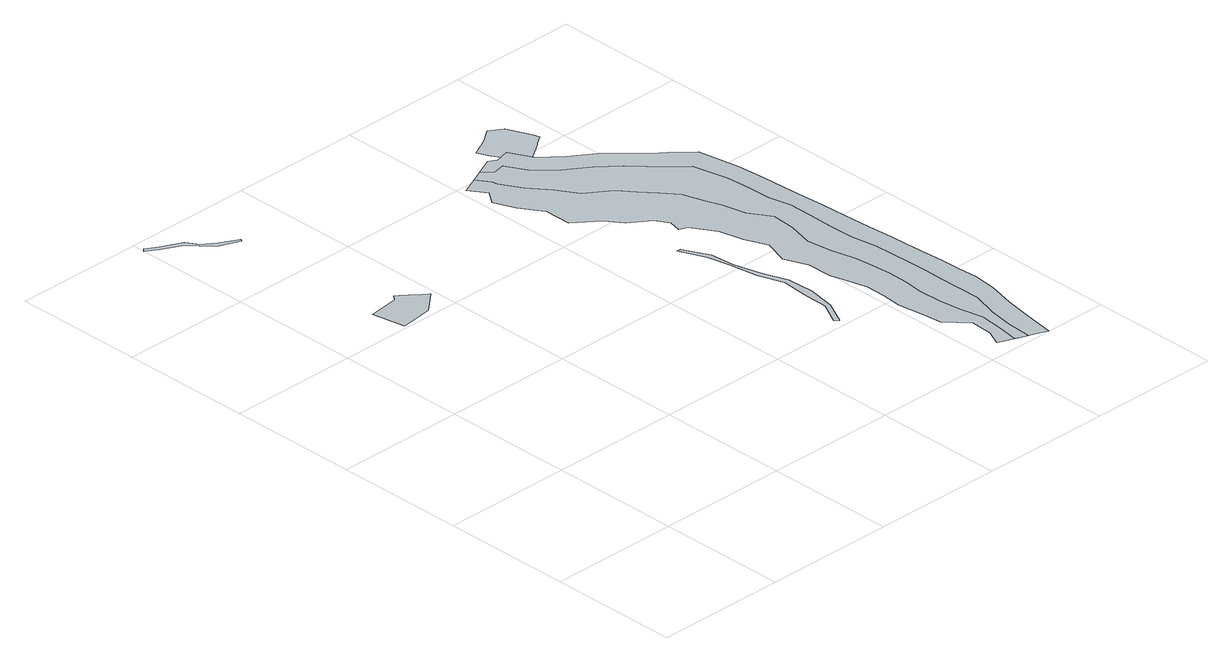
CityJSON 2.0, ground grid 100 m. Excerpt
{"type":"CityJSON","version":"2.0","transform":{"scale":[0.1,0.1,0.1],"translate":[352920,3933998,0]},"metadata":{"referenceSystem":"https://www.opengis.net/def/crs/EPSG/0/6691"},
"CityObjects":{
"object1":{"type":"GenericCityObject","attributes":{"prefecture":"14","disasterType":"1","areaType":"1","zoneNumber":"153-H26-00017","zoneName":"下溝1","status":"0"},"geometry":[{"type":"MultiSurface","lod":"1","boundaries":[[[0,1,2,3,4,5,6,7,8,9,10,11,12]]]}]},
"object2":{"type":"GenericCityObject","attributes":{"prefecture":"14","disasterType":"1","areaType":"2","zoneNumber":"152-H26-00007","zoneName":"上溝7","status":"0"},"geometry":[{"type":"MultiSurface","lod":"1","boundaries":[[[13,14,15,16,17,18,19,20,21,22,23,24,25,26]]]}]},
"object3":{"type":"GenericCityObject","attributes":{"prefecture":"14","disasterType":"1","areaType":"2","zoneNumber":"153-H26-00017","zoneName":"下溝1","status":"0"},"geometry":[{"type":"MultiSurface","lod":"1","boundaries":[[[27,28,29,30,31,32,33,34,35,36,37,38,39,40,41,42,43,44]]]}]},
"object4":{"type":"GenericCityObject","attributes":{"prefecture":"14","disasterType":"1","areaType":"2","zoneNumber":"153-H26-00017","zoneName":"下溝1","status":"0"},"geometry":[{"type":"MultiSurface","lod":"1","boundaries":[[[45,46,47,48,49,50,51,52,53,54,55,56,57,58,59,60,61,62,63,64,65,66,67,68,69,70,71,72,73,74,75,76,77,78,79,80,81,82,83,84,85,86,87,88,89,90,91,92,93,94,95,96,97,98,99,100]]]}]},
"object5":{"type":"GenericCityObject","attributes":{"prefecture":"14","disasterType":"1","areaType":"1","zoneNumber":"153-H26-00017","zoneName":"下溝1","status":"0"},"geometry":[{"type":"MultiSurface","lod":"1","boundaries":[[[101,45,102,103,104,105,106,107,108,109,110,111,112,113,114,115,116,117,118,119,120,121,122,123,124,125,126,127,128,129,130,73,131,132,133,134,135,136,137,138,139,140,141,142,143,144,145,146,147,148,149,150,151,152,153,154,155,156,157,158]]]}]},
"object6":{"type":"GenericCityObject","attributes":{"prefecture":"14","disasterType":"1","areaType":"1","zoneNumber":"152-H26-00007","zoneName":"上溝7","status":"0"},"geometry":[{"type":"MultiSurface","lod":"1","boundaries":[[[159,160,161,162,163,164,165,166,167,168,169,170,171,172,173,174,175]]]}]}
},
"vertices":[
[965,3193,0],[962,3196,0],[887,3256,0],[855,3282,0],[807,3321,0],[777,3345,0],[743,3305,0],[513,3276,0],[528,3198,0],[532,3178,0],[542,3125,0],[560,3026,0],[810,3056,0],
[98,4843,0],[245,4769,0],[317,4693,0],[407,4602,0],[553,4543,0],[554,4544,0],[565,4563,0],[428,4634,0],[331,4704,0],[274,4794,0],[117,4868,0],[27,4923,0],[7,4905,0],[2,4900,0],
[2776,1459,0],[2766,1665,0],[2695,1859,0],[2639,2061,0],[2627,2250,0],[2527,2440,0],[2503,2440,0],[2589,2242,0],[2624,2058,0],[2659,1852,0],[2721,1658,0],[2707,1461,0],[2704,1260,0],[2613,1089,0],[2614,1088,0],[2617,1085,0],[2642,1064,0],[2736,1248,0],
[2239,4043,0],[2187,4020,0],[2252,3918,0],[2262,3875,0],[2348,3715,0],[2474,3560,0],[2566,3401,0],[2749,3277,0],[2839,3157,0],[2936,3046,0],[3032,2929,0],[3080,2761,0],[3122,2645,0],[3163,2466,0],[3266,2301,0],[3253,2119,0],[3200,1926,0],[3228,1734,0],[3269,1545,0],[3288,1409,0],[3301,1251,0],[3297,1103,0],[3280,950,0],[3285,772,0],[3304,610,0],[3345,431,0],[3322,252,0],[3300,91,0],[3351,71,0],[3389,56,0],[3399,249,0],[3432,436,0],[3487,634,0],[3488,804,0],[3488,968,0],[3492,1117,0],[3488,1263,0],[3482,1429,0],[3474,1567,0],[3443,1759,0],[3439,1963,0],[3443,2155,0],[3445,2333,0],[3407,2503,0],[3401,2678,0],[3386,2869,0],[3329,3130,0],[3195,3255,0],[3112,3345,0],[3012,3455,0],[2857,3587,0],[2686,3707,0],[2535,3845,0],[2445,4013,0],[2351,3994,0],[2280,4061,0],
[2322,4080,0],[2072,3968,0],[2058,3962,0],[2139,3832,0],[2069,3731,0],[2135,3568,0],[2243,3400,0],[2246,3196,0],[2422,3055,0],[2512,2931,0],[2665,2827,0],[2723,2721,0],[2702,2628,0],[2764,2602,0],[2873,2423,0],[2916,2237,0],[2985,2068,0],[2926,1883,0],[2996,1707,0],[2997,1515,0],[3035,1383,0],[3073,1236,0],[3071,1086,0],[3055,930,0],[3081,740,0],[3102,583,0],[3246,425,0],[3232,255,0],[3178,139,0],[3231,118,0],[3433,39,0],[3526,3,0],[3565,242,0],[3598,447,0],[3653,655,0],[3669,832,0],[3657,983,0],[3654,1130,0],[3646,1273,0],[3635,1444,0],[3627,1583,0],[3613,1779,0],[3603,1989,0],[3590,2182,0],[3579,2357,0],[3569,2527,0],[3559,2697,0],[3542,2923,0],[3483,3234,0],[3337,3369,0],[3249,3440,0],[3147,3546,0],[3006,3682,0],[2829,3806,0],[2673,3940,0],[2586,4119,0],[2478,4092,0],[2414,4121,0],
[2478,4161,0],[2577,3999,0],[2641,3940,0],[2714,3991,0],[2723,3997,0],[2794,4047,0],[2810,4059,0],[2875,4104,0],[2865,4155,0],[2784,4338,0],[2685,4401,0],[2623,4358,0],[2603,4343,0],[2587,4332,0],[2528,4300,0],[2518,4295,0],[2439,4254,0]
]}
